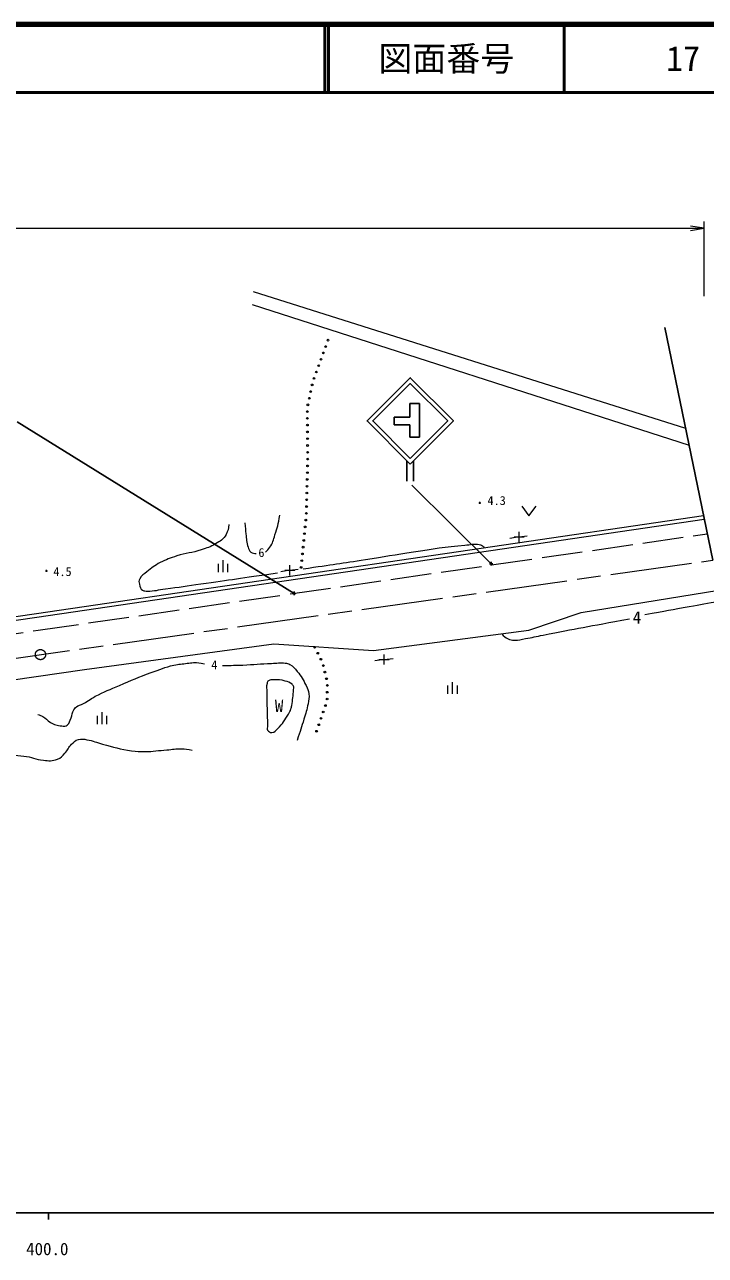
# Model space of a CAD drawing. Units: millimetres, scale not verified. Extents: x 40000 to 680000, y 20000 to 380000.
# Drawn here: x 464504 to 564781, y 198715 to 380000 of the extents above; entities that cross this region are included whole.
import ezdxf
from ezdxf.enums import TextEntityAlignment as Align

# ---------------------------------------------------------------- set-up
doc = ezdxf.new("R2010")
doc.units = ezdxf.units.MM
doc.header["$LTSCALE"] = 1000
doc.linetypes.add('CHAIN', pattern=[18.5, 12, -1.5, 3.5, -1.5])
doc.linetypes.add('DASHED', pattern=[7.5, 6, -1.5])
for name, color, linetype, lineweight in [('M-BMK', 2, 'CHAIN', 13), ('M-BMK-OTRS', 5, 'Continuous', 25), ('M-STR-HTXT', 7, 'Continuous', 13), ('M-STR-STRC', 7, 'Continuous', 25), ('M-TTL', 2, 'Continuous', 140), ('M-TTL-BAND', 7, 'Continuous', 25), ('M-TTL-LINE', 7, 'Continuous', 50), ('M-WORK', 1, 'Continuous', 13)]:
    doc.layers.add(name, color=color, linetype=linetype, lineweight=lineweight)
doc.layers.add('M-TTL-TXT', color=7, linetype='Continuous')
doc.styles.add('ＭＳ ゴシック', font='')
doc.styles.get('ＭＳ ゴシック').set_extended_font_data('MS Gothic')

# ---------------------------------------------------------------- blocks, each defined once
blk = doc.blocks.new('plus')
at = {"color": 0, "linetype": 'Continuous', "lineweight": -2}
for p, q in [((-1.25, 0), (1.25, 0)), ((0, -1.25), (0, 1.25))]:
    blk.add_line(p, q, dxfattribs=at)
blk = doc.blocks.new('open_arrow')
at = {"color": 0, "linetype": 'Continuous', "lineweight": -2}
blk.add_lwpolyline([(7.5, 1.25), (0, 0), (7.5, -1.25)], dxfattribs=at)

msp = doc.modelspace()

# ---------------------------------------------------------------- linework, layer by layer
at = {"layer": 'M-BMK'}
msp.add_line((367626, 273276), (565866, 301108), dxfattribs=at)
msp.add_circle((466836, 287205), 750, dxfattribs=at)
at = {"layer": 'M-BMK-OTRS'}
msp.add_line((558827, 335393), (565866, 301108), dxfattribs=at)
at = {"layer": 'M-STR-HTXT'}
for p, q in [((263191, 350000), (564594, 350000)), ((564594, 340000), (564594, 351000))]:
    msp.add_line(p, q, dxfattribs=at)
at = {"layer": 'M-STR-STRC'}
for p, q in [((521229, 322195), (521229, 324209)), ((521229, 324209), (522667, 324209)), ((522667, 324209), (522667, 319223)), ((504211, 296231), (463431, 321469)), ((518928, 322195), (518928, 321045)), ((521229, 322195), (518928, 322195)), ((521229, 321045), (518928, 321045)), ((521229, 319223), (521229, 321045)), ((522667, 319223), (521229, 319223)), ((520808, 312758), (520808, 315758)), ((521808, 315758), (521808, 312758)), ((533214, 300597), (521543, 312177))]:
    msp.add_line(p, q, dxfattribs=at)
for points in [[(521308, 315258), (514944, 321622), (521308, 327986), (527672, 321622)], [(521308, 316106), (515792, 321622), (521308, 327137), (526823, 321622)]]:
    msp.add_lwpolyline(points, close=True, dxfattribs=at)
at = {"layer": 'M-TTL'}
msp.add_line((680000, 380000), (40000, 380000), dxfattribs=at)
at = {"layer": 'M-TTL-BAND'}
for p, q in [((40000, 205000), (579000, 205000)), ((468000, 205000), (468000, 204000))]:
    msp.add_line(p, q, dxfattribs=at)
at = {"layer": 'M-TTL-LINE'}
for p, q in [((508747, 380000), (508747, 370000)), ((509247, 380000), (509247, 370000)), ((543997, 380000), (543997, 370000)), ((40000, 370000), (680000, 370000))]:
    msp.add_line(p, q, dxfattribs=at)
at = {"layer": 'M-WORK'}
for p, q in [((498163, 340665), (561876, 320543)), ((498005, 338765), (562385, 318063)), ((537739, 309049), (538789, 307649)), ((538789, 307649), (539839, 309049)), ((537344, 304538), (538540, 304690)), ((537344, 304538), (535960, 304315)), ((493747, 299344), (493747, 301094)), ((493047, 299344), (493047, 300569)), ((494447, 299344), (494447, 300569)), ((503562, 299620), (502225, 299422)), ((503562, 299620), (504782, 299797)), ((517448, 286493), (516068, 286290)), ((517448, 286493), (518812, 286642)), ((527548, 281408), (527548, 283158)), ((526848, 281408), (526848, 282633)), ((528248, 281408), (528248, 282633)), ((475237, 276975), (475237, 278200)), ((475937, 276975), (475937, 278725)), ((476637, 276975), (476637, 278200))]:
    msp.add_line(p, q, dxfattribs=at)
for points in [[(263191, 278204), (276348, 276829), (284122, 276171), (289874, 275795), (298117, 275279), (306365, 275044), (317165, 274973), (325079, 275067), (335390, 275373), (349764, 276312), (362066, 277569), (367614, 278266), (373824, 279183), (380342, 280449), (409072, 284435), (466326, 292697), (564594, 307150)], [(263248, 278751), (276400, 277376), (284163, 276720), (289909, 276344), (298142, 275828), (306374, 275594), (317163, 275523), (325067, 275617), (335364, 275922), (349718, 276860), (362004, 278115), (367539, 278811), (373731, 279726), (380252, 280992), (408995, 284979), (466247, 293241), (564514, 307694)], [(402529, 260931), (399691, 263910), (397651, 266232), (395915, 268530), (394172, 270891), (393437, 272158), (393452, 272815), (393640, 273190), (394453, 273581), (404366, 275019), (421160, 277439), (448179, 281379), (473334, 285003), (501233, 288803), (515904, 287818), (538772, 290808), (546476, 293412), (566773, 296690)]]:
    msp.add_lwpolyline(points, dxfattribs=at)
at = {"layer": 'M-WORK', "linetype": 'DASHED'}
msp.add_lwpolyline([(258647, 276878), (261727, 276432), (271656, 275262), (279994, 274417), (295052, 273327), (306837, 272975), (318236, 272940), (336847, 273573), (354227, 274945), (376681, 277883), (466482, 290794), (565067, 304999)], dxfattribs=at)
at = {"layer": 'M-WORK'}
for centre in [(509198, 333522), (508511, 331644), (508854, 332583), (508168, 330704), (507482, 328826), (507825, 329765), (506854, 326930), (507138, 327887), (506438, 324974), (506646, 325952), (506142, 323006), (506230, 323996), (506151, 322006), (506160, 321006), (506169, 320006), (506178, 319006), (506187, 318006), (506196, 317006), (506205, 316006), (506160, 314007), (506187, 315006), (506108, 312007), (506134, 313007), (506055, 310008), (506081, 311008), (506029, 309008), (505922, 307013), (506002, 308009), (505725, 305022), (505824, 306017), (505529, 303032), (505627, 304027), (505333, 301042), (505431, 302037), (505234, 300046), (507223, 288294), (507687, 287408), (508151, 286522), (508507, 285596), (508739, 284623), (508970, 283650), (509078, 281666), (509095, 282666), (508818, 279706), (509061, 280666), (508165, 277816), (508491, 278761), (507511, 275926), (507838, 276871)]:
    msp.add_circle(centre, 125, dxfattribs=at)
for points, knots in [([(496943, 306596), (497008, 305819), (497028, 305608), (497107, 304978), (497202, 304214), (497149, 303755), (497412, 303031), (497524, 302723), (497567, 302495), (497834, 302304), (498087, 302123), (498296, 302117), (498608, 302116)], [0, 0, 0, 0, 1, 1, 1, 2, 2, 2, 3, 3, 3, 4, 4, 4, 4]), ([(499968, 302304), (500290, 302578), (500397, 302709), (500625, 303008), (501095, 303621), (501119, 304109), (501376, 304837), (501765, 305941), (501827, 306375), (502103, 307745)], [0, 0, 0, 0, 1, 1, 1, 2, 2, 2, 3, 3, 3, 3]), ([(494577, 306352), (494524, 305735), (494457, 305428), (494190, 304909), (493811, 304174), (493323, 303916), (492607, 303502), (491844, 303061), (491365, 302905), (490531, 302623), (489151, 302156), (488290, 302201), (486907, 301743), (485936, 301421), (485392, 301222), (484480, 300758), (483644, 300333), (483243, 299971), (482510, 299386), (482061, 299028), (481704, 298882), (481454, 298366), (481317, 298081), (481330, 297860), (481419, 297557), (481528, 297185), (481531, 296852), (481876, 296677), (482124, 296551), (482302, 296578), (482580, 296571), (483631, 296545), (484210, 296758), (485254, 296888), (487292, 297143), (488427, 297338), (490461, 297627), (494872, 298254), (496251, 298454), (501754, 299245)], [0, 0, 0, 0, 1, 1, 1, 2, 2, 2, 3, 3, 3, 4, 4, 4, 5, 5, 5, 6, 6, 6, 7, 7, 7, 8, 8, 8, 9, 9, 9, 10, 10, 10, 11, 11, 11, 12, 12, 12, 13, 13, 13, 13]), ([(505518, 299843), (509999, 300494), (511139, 300656), (514736, 301215), (517486, 301643), (519020, 301929), (521772, 302341), (524732, 302785), (526388, 303090), (529371, 303326), (530194, 303391), (530668, 303564), (531482, 303432), (531622, 303409), (531702, 303386), (531826, 303318), (532004, 303221), (532057, 303120), (532180, 302938)], [0, 0, 0, 0, 1, 1, 1, 2, 2, 2, 3, 3, 3, 4, 4, 4, 5, 5, 5, 6, 6, 6, 6]), ([(555857, 293097), (559029, 293684), (559829, 293834), (562377, 294293), (564218, 294625), (564797, 294728), (567093, 295133)], [0, 0, 0, 0, 1, 1, 1, 2, 2, 2, 2]), ([(534788, 290287), (535131, 289912), (535283, 289719), (535709, 289532), (536053, 289381), (536272, 289340), (536648, 289321), (537286, 289288), (537635, 289454), (538266, 289555), (539290, 289719), (539852, 289871), (540869, 290071), (545828, 291048), (547397, 291328), (553582, 292487)], [0, 0, 0, 0, 1, 1, 1, 2, 2, 2, 3, 3, 3, 4, 4, 4, 5, 5, 5, 5]), ([(466428, 278372), (466771, 278288), (466896, 278237), (467178, 278106), (467683, 277870), (467810, 277487), (468304, 277230), (468913, 276914), (469292, 276731), (469977, 276698), (470297, 276683), (470543, 276604), (470790, 276808), (471150, 277106), (471152, 277442), (471337, 277871), (471538, 278336), (471500, 278666), (471775, 279091), (471940, 279344), (472071, 279470), (472323, 279638), (472522, 279771), (472684, 279741), (472901, 279841), (473736, 280229), (474095, 280648), (474918, 281061), (476279, 281744), (477067, 282074), (478468, 282671), (480275, 283443), (481288, 283879), (483135, 284548), (484432, 285017), (485139, 285370), (486489, 285650), (487250, 285808), (487687, 285838), (488459, 285932), (488825, 285976), (489029, 286014), (489397, 286025), (490024, 286045), (490272, 285973), (490992, 285838)], [0, 0, 0, 0, 1, 1, 1, 2, 2, 2, 3, 3, 3, 4, 4, 4, 5, 5, 5, 6, 6, 6, 7, 7, 7, 8, 8, 8, 9, 9, 9, 10, 10, 10, 11, 11, 11, 12, 12, 12, 13, 13, 13, 14, 14, 14, 15, 15, 15, 15]), ([(493666, 285603), (495104, 285623), (495482, 285633), (496645, 285674), (498295, 285732), (499216, 285847), (500867, 285908), (501663, 285938), (502118, 286069), (502907, 285955), (503174, 285917), (503328, 285874), (503564, 285744), (504074, 285461), (504295, 285186), (504666, 284735), (505275, 283995), (505531, 283507), (505956, 282648), (506183, 282188), (506313, 281914), (506378, 281405), (506450, 280849), (506365, 280525), (506261, 279974), (506090, 279069), (505897, 278584), (505639, 277699), (505280, 276461), (505137, 276061), (504631, 274556)], [0, 0, 0, 0, 1, 1, 1, 2, 2, 2, 3, 3, 3, 4, 4, 4, 5, 5, 5, 6, 6, 6, 7, 7, 7, 8, 8, 8, 9, 9, 9, 10, 10, 10, 10]), ([(500935, 275735), (500653, 275721), (500450, 275845), (500302, 276087), (500173, 276298), (500286, 276473), (500279, 276720), (500224, 278662), (500185, 279750), (500185, 281692), (500185, 282187), (500085, 282480), (500208, 282959), (500252, 283129), (500277, 283253), (500419, 283358), (500667, 283539), (500886, 283488), (501193, 283498), (501857, 283521), (502243, 283490), (502882, 283311), (503301, 283193), (503559, 283122), (503891, 282842), (504027, 282727), (504101, 282638), (504149, 282466), (504193, 282307), (504140, 282209), (504125, 282044), (504045, 281121), (504007, 280601), (503846, 279688), (503812, 279495), (503798, 279383), (503732, 279198), (503620, 278886), (503529, 278720), (503356, 278437), (502825, 277564), (502538, 277042), (501803, 276332), (501508, 276046), (501346, 275754), (500935, 275735)], [0, 0, 0, 0, 1, 1, 1, 2, 2, 2, 3, 3, 3, 4, 4, 4, 5, 5, 5, 6, 6, 6, 7, 7, 7, 8, 8, 8, 9, 9, 9, 10, 10, 10, 11, 11, 11, 12, 12, 12, 13, 13, 13, 14, 14, 14, 15, 15, 15, 15]), ([(453658, 267445), (452651, 267905), (452346, 268032), (451479, 268342), (450351, 268745), (449708, 268980), (448524, 269163), (447780, 269278), (447349, 269193), (446601, 269280), (445760, 269378), (445275, 269405), (444467, 269655), (443339, 270005), (442732, 270310), (441722, 270922), (440882, 271431), (440195, 271572), (439705, 272423), (439471, 272831), (439491, 273154), (439565, 273619), (439652, 274170), (439854, 274489), (440268, 274862), (440756, 275301), (441191, 275304), (441793, 275566), (442362, 275814), (442672, 275987), (443270, 276152), (444316, 276441), (444940, 276431), (446015, 276574), (447028, 276709), (447616, 277063), (448618, 276856), (449480, 276678), (449896, 276281), (450541, 275683), (451346, 274936), (451415, 274191), (452160, 273385), (452966, 272510), (453379, 271859), (454482, 271414), (455242, 271108), (455750, 271194), (456569, 271203), (457481, 271214), (458007, 271214), (458891, 271438), (459754, 271657), (460152, 272066), (461025, 272235), (462320, 272487), (463090, 272390), (464403, 272259), (465540, 272145), (466126, 271756), (467264, 271649), (468078, 271572), (468588, 271499), (469352, 271790), (469862, 271984), (470063, 272276), (470431, 272681), (470862, 273155), (470959, 273544), (471416, 273994), (471758, 274331), (471961, 274569), (472424, 274698), (472901, 274831), (473203, 274758), (473691, 274675), (474611, 274516), (475084, 274248), (475989, 274018), (477646, 273596), (478562, 273268), (480258, 273056), (481014, 272962), (481443, 272895), (482205, 272915), (483482, 272950), (484191, 273075), (485465, 273173), (486308, 273239), (486779, 273385), (487623, 273338), (488232, 273303), (488471, 273270), (489171, 273127)], [0, 0, 0, 0, 1, 1, 1, 2, 2, 2, 3, 3, 3, 4, 4, 4, 5, 5, 5, 6, 6, 6, 7, 7, 7, 8, 8, 8, 9, 9, 9, 10, 10, 10, 11, 11, 11, 12, 12, 12, 13, 13, 13, 14, 14, 14, 15, 15, 15, 16, 16, 16, 17, 17, 17, 18, 18, 18, 19, 19, 19, 20, 20, 20, 21, 21, 21, 22, 22, 22, 23, 23, 23, 24, 24, 24, 25, 25, 25, 26, 26, 26, 27, 27, 27, 28, 28, 28, 29, 29, 29, 30, 30, 30, 31, 31, 31, 31])]:
    msp.add_open_spline(points, degree=3, knots=knots, dxfattribs=at)

# ---------------------------------------------------------------- block references
at = {"layer": 'M-STR-HTXT', "xscale": 267, "yscale": 267, "rotation": 180}
msp.add_blockref('open_arrow', (564594, 350000), dxfattribs=at)
at = {"layer": 'M-STR-STRC', "xscale": 200, "yscale": 200}
for p in [(533214, 300597), (504211, 296231)]:
    msp.add_blockref('plus', p, dxfattribs=at)
at = {"layer": 'M-WORK'}
for p, xscale, yscale in [((531564, 309562), 120, 120), ((537344, 304538), 600, 600), ((467714, 299549), 120, 120), ((503562, 299620), 600, 600), ((517448, 286493), 600, 600)]:
    msp.add_blockref('plus', p, dxfattribs=dict(at, xscale=xscale, yscale=yscale))

# ---------------------------------------------------------------- texts
at = {"layer": 'M-TTL-BAND', "style": 'ＭＳ ゴシック'}
msp.add_text('400.0', height=1833, dxfattribs=at).set_placement((467844, 198195), align=Align.BOTTOM_CENTER)
at = {"layer": 'M-TTL-TXT', "style": 'ＭＳ ゴシック'}
for s, p in [('図面番号', (526622, 375000)), ('17', (561497, 375000))]:
    msp.add_text(s, height=3666, dxfattribs=at).set_placement(p, align=Align.MIDDLE_CENTER)
at = {"layer": 'M-WORK', "style": 'ＭＳ ゴシック'}
for s, height, p in [('4.3', 1320, (534032, 309902)), ('6', 1320, (499387, 302242)), ('4.5', 1320, (470085, 299440)), ('4', 1833, (554705, 292685)), ('4', 1320, (492447, 285698)), ('W', 1833, (501990, 279645))]:
    msp.add_text(s, height=height, dxfattribs=at).set_placement(p, align=Align.MIDDLE_CENTER)

doc.saveas('drawing.dxf')
